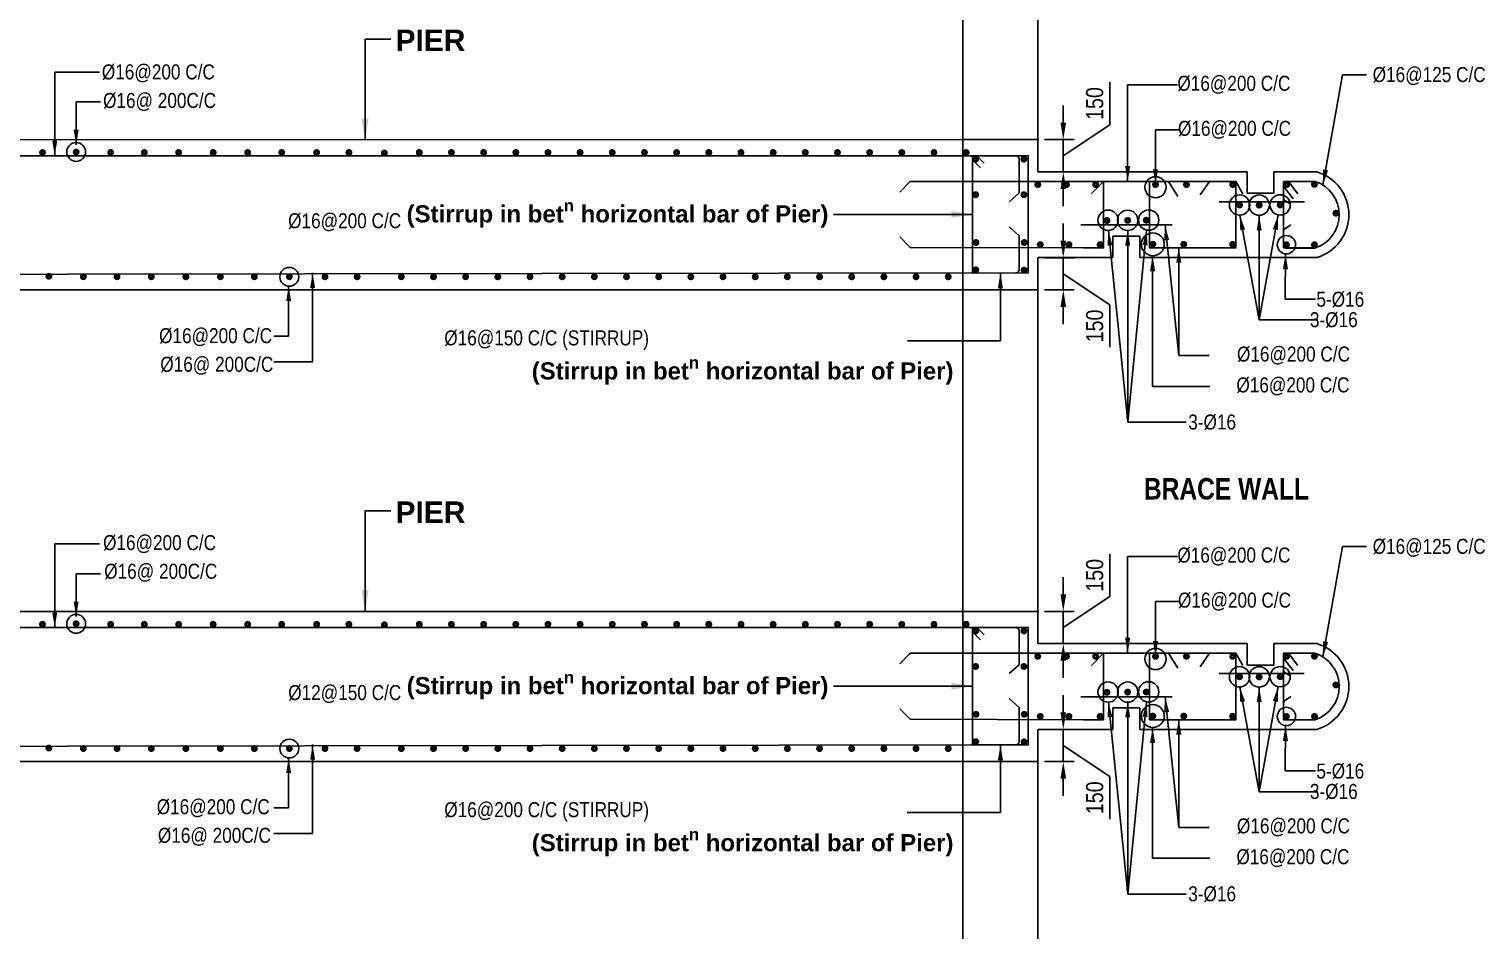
# Model space of a CAD drawing. Extents: x -119161 to 3778985, y -718511 to -30958.
# Drawn here: x 2923857 to 2930582, y -258827 to -254624 of the extents above; entities that cross this region are included whole.
import ezdxf

# ---------------------------------------------------------------- set-up
doc = ezdxf.new("R2010")
doc.units = 0
doc.header["$MEASUREMENT"] = 0
doc.layers.get('DEFPOINTS').update_dxf_attribs({"linetype": 'CONTINUOUS'})
doc.layers.add('Dim', color=7, linetype='CONTINUOUS', lineweight=9)
doc.layers.add('ROD', color=1, linetype='CONTINUOUS', lineweight=30)
for name, color, linetype in [('LINE', 7, 'CONTINUOUS'), ('TEXT', 10, 'CONTINUOUS'), ('TXT', 7, 'CONTINUOUS')]:
    doc.layers.add(name, color=color, linetype=linetype)
doc.styles.add('ARIAL', font='ARIALN.TTF')
doc.styles.add('DIM', font='isocp3.shx')
doc.styles.add('style1', font='times.ttf')
doc.styles.add('text', font='ARIALN.TTF', dxfattribs={"height": 1.6})
doc.dimstyles.new('Dim_35', dxfattribs={"dimtxt": 70, "dimasz": 70, "dimexe": 35, "dimexo": 30, "dimgap": 40, "dimtad": 1, "dimdec": 0, "dimzin": 0, "dimdsep": 46, "dimtxsty": 'DIM', "dimcen": 0.09, "dimclrd": 5, "dimclre": 5, "dimclrt": 7, "dimadec": 0, "dimazin": 0, "dimtfac": 1, "dimtdec": 0, "dimtmove": 0, "dimatfit": 3, "dimfxl": 1, "dimtolj": 1, "dimtzin": 0, "dimarcsym": 0})
doc.dimstyles.new('dim_50', dxfattribs={"dimtxt": 100, "dimasz": 100, "dimexe": 50, "dimexo": 30, "dimgap": 30, "dimtad": 1, "dimdec": 0, "dimzin": 0, "dimdsep": 46, "dimtxsty": 'DIM', "dimcen": 0.09, "dimclrd": 5, "dimclre": 5, "dimclrt": 7, "dimadec": 0, "dimazin": 0, "dimtfac": 1, "dimtdec": 0, "dimtmove": 0, "dimatfit": 3, "dimfxl": 1, "dimtolj": 1, "dimtzin": 0, "dimarcsym": 1})
doc.dimstyles.get("Standard").update_dxf_attribs({"dimtxt": 75, "dimasz": 75, "dimexe": 60, "dimexo": 60, "dimgap": 100, "dimtad": 1, "dimdec": 0, "dimzin": 0, "dimdsep": 46, "dimtxsty": 'style1', "dimcen": 0.09, "dimclrd": 5, "dimclre": 5, "dimadec": 0, "dimazin": 0, "dimtfac": 1, "dimtdec": 0, "dimtofl": 0, "dimtmove": 0, "dimatfit": 3, "dimfxl": 1, "dimtolj": 1, "dimtzin": 0, "dimarcsym": 0})

# ---------------------------------------------------------------- blocks, each defined once
blk = doc.blocks.new('*D411')
at = {"layer": 'DEFPOINTS', "color": 0, "linetype": 'ByBlock', "lineweight": -2}
for p in [(2928561.6, -255140.4), (2928679.8, -255140.4), (2928561.6, -255290.4)]:
    blk.add_point(p, dxfattribs=at)
at = {"layer": 'Dim', "color": 5, "linetype": 'ByBlock', "lineweight": -2}
for p, q in [((2928897.3, -255071.2), (2928897.3, -254872.6)), ((2928679.8, -255060.4), (2928679.8, -254980.4)), ((2928679.8, -255215.4), (2928897.3, -255071.2)), ((2928591.6, -255140.4), (2928729.8, -255140.4)), ((2928679.8, -255290.4), (2928679.8, -255140.4)), ((2928679.8, -255290.4), (2928679.8, -255140.4)), ((2928591.6, -255290.4), (2928729.8, -255290.4)), ((2928679.8, -255370.4), (2928679.8, -255450.4))]:
    blk.add_line(p, q, dxfattribs=at)
for points in [[(2928666.5, -255060.4), (2928693.1, -255060.4), (2928679.8, -255140.4)], [(2928666.5, -255370.4), (2928693.1, -255370.4), (2928679.8, -255290.4)]]:
    blk.add_solid(points, dxfattribs=at)
at = {"layer": 'Dim', "color": 7, "linetype": 'ByBlock', "lineweight": -2, "insert": (2928826.5, -254971.9), "char_height": 80, "attachment_point": 5, "rotation": 90, "style": 'ARIAL'}
blk.add_mtext('\\A1;150', dxfattribs=at)
blk = doc.blocks.new('*D412')
at = {"layer": 'DEFPOINTS', "color": 0, "linetype": 'ByBlock', "lineweight": -2}
for p in [(2928561.6, -255690.8), (2928561.6, -255840.8), (2928679.8, -255840.8)]:
    blk.add_point(p, dxfattribs=at)
at = {"layer": 'Dim', "color": 5, "linetype": 'ByBlock', "lineweight": -2}
for p, q in [((2928679.8, -255610.8), (2928679.8, -255530.8)), ((2928591.6, -255690.8), (2928729.8, -255690.8)), ((2928679.8, -255690.8), (2928679.8, -255840.8)), ((2928679.8, -255690.8), (2928679.8, -255840.8)), ((2928679.8, -255765.8), (2928897.3, -255910)), ((2928591.6, -255840.8), (2928729.8, -255840.8)), ((2928679.8, -255920.8), (2928679.8, -256000.8)), ((2928897.3, -255910), (2928897.3, -256108.6))]:
    blk.add_line(p, q, dxfattribs=at)
for points in [[(2928666.5, -255610.8), (2928693.1, -255610.8), (2928679.8, -255690.8)], [(2928666.5, -255920.8), (2928693.1, -255920.8), (2928679.8, -255840.8)]]:
    blk.add_solid(points, dxfattribs=at)
at = {"layer": 'Dim', "color": 7, "linetype": 'ByBlock', "lineweight": -2, "insert": (2928826.5, -256009.3), "char_height": 80, "attachment_point": 5, "rotation": 90, "style": 'ARIAL'}
blk.add_mtext('\\A1;150', dxfattribs=at)
blk = doc.blocks.new('*D416')
at = {"layer": 'DEFPOINTS', "color": 0, "linetype": 'ByBlock', "lineweight": -2}
for p in [(2928561.5, -257340.7), (2928679.8, -257340.7), (2928561.5, -257490.7)]:
    blk.add_point(p, dxfattribs=at)
at = {"layer": 'Dim', "color": 5, "linetype": 'ByBlock', "lineweight": -2}
for p, q in [((2928897.3, -257271.4), (2928897.3, -257072.9)), ((2928679.8, -257260.7), (2928679.8, -257180.7)), ((2928679.8, -257415.7), (2928897.3, -257271.4)), ((2928591.5, -257340.7), (2928729.8, -257340.7)), ((2928679.8, -257490.7), (2928679.8, -257340.7)), ((2928679.8, -257490.7), (2928679.8, -257340.7)), ((2928591.5, -257490.7), (2928729.8, -257490.7)), ((2928679.8, -257570.7), (2928679.8, -257650.7))]:
    blk.add_line(p, q, dxfattribs=at)
for points in [[(2928666.5, -257260.7), (2928693.1, -257260.7), (2928679.8, -257340.7)], [(2928666.5, -257570.7), (2928693.1, -257570.7), (2928679.8, -257490.7)]]:
    blk.add_solid(points, dxfattribs=at)
at = {"layer": 'Dim', "color": 7, "linetype": 'ByBlock', "lineweight": -2, "insert": (2928826.5, -257172.2), "char_height": 80, "attachment_point": 5, "rotation": 90, "style": 'ARIAL'}
blk.add_mtext('\\A1;150', dxfattribs=at)
blk = doc.blocks.new('*D417')
at = {"layer": 'DEFPOINTS', "color": 0, "linetype": 'ByBlock', "lineweight": -2}
for p in [(2928561.5, -257891), (2928561.5, -258041), (2928679.8, -258041)]:
    blk.add_point(p, dxfattribs=at)
at = {"layer": 'Dim', "color": 5, "linetype": 'ByBlock', "lineweight": -2}
for p, q in [((2928679.8, -257811), (2928679.8, -257731)), ((2928591.5, -257891), (2928729.8, -257891)), ((2928679.8, -257891), (2928679.8, -258041)), ((2928679.8, -257891), (2928679.8, -258041)), ((2928679.8, -257966), (2928897.3, -258110.3)), ((2928591.5, -258041), (2928729.8, -258041)), ((2928679.8, -258121), (2928679.8, -258201)), ((2928897.3, -258110.3), (2928897.3, -258308.8))]:
    blk.add_line(p, q, dxfattribs=at)
for points in [[(2928666.5, -257811), (2928693.1, -257811), (2928679.8, -257891)], [(2928666.5, -258121), (2928693.1, -258121), (2928679.8, -258041)]]:
    blk.add_solid(points, dxfattribs=at)
at = {"layer": 'Dim', "color": 7, "linetype": 'ByBlock', "lineweight": -2, "insert": (2928826.5, -258209.6), "char_height": 80, "attachment_point": 5, "rotation": 90, "style": 'ARIAL'}
blk.add_mtext('\\A1;150', dxfattribs=at)

msp = doc.modelspace()

# ---------------------------------------------------------------- linework, layer by layer
at = {"layer": 'Dim', "color": 0, "linetype": 'ByBlock', "lineweight": -2}
for p, q in [((2922212, -255140.5), (2928211.5, -255140.4)), ((2922212, -255840.5), (2928211.5, -255840.5)), ((2922212, -257340.7), (2928211.5, -257340.7)), ((2922212, -258040.7), (2928211.5, -258040.7))]:
    msp.add_line(p, q, dxfattribs=at)
at = {"layer": 'Dim', "color": 0, "linetype": 'ByBlock', "lineweight": -2, "ltscale": 2}
for points in [[(2928561.6, -253490.4), (2928561.6, -255290.4)], [(2928211.6, -253640.5), (2928211.5, -257340.5)], [(2928561.5, -255690.7), (2928561.5, -257490.7)], [(2928561.6, -255690.4), (2928561.6, -257490.5)], [(2928211.5, -255840.8), (2928211.5, -259540.8)], [(2928561.5, -257890.7), (2928561.5, -259690.8)]]:
    msp.add_lwpolyline(points, dxfattribs=at)
at = {"layer": 'Dim', "color": 0, "linetype": 'ByBlock', "lineweight": -2, "ltscale": 700}
for points in [[(2928211.5, -255140.3), (2928561.5, -255140.3)], [(2928211.5, -255840.5), (2928561.5, -255840.5)], [(2928211.5, -257340.5), (2928561.5, -257340.5)], [(2928211.5, -258040.7), (2928561.5, -258040.7)]]:
    msp.add_lwpolyline(points, dxfattribs=at)
at = {"layer": 'Dim', "color": 0, "linetype": 'ByBlock', "lineweight": -2}
for points in [[(2928561.6, -255290.4), (2929536.6, -255290.4)], [(2929536.6, -255390.4), (2929536.6, -255290.4)], [(2929661.6, -255290.4), (2929861.6, -255290.4)], [(2929661.6, -255390.4), (2929661.6, -255290.4)], [(2929536.6, -255390.4), (2929661.6, -255390.4)], [(2928911.6, -255590.4), (2929036.6, -255590.4)], [(2928911.6, -255690.4), (2928911.6, -255590.4)], [(2929036.6, -255690.4), (2929036.6, -255590.4)], [(2928561.6, -255690.4), (2928911.6, -255690.4)], [(2929036.6, -255690.4), (2929862, -255690.4)], [(2928561.5, -257490.7), (2929536.5, -257490.7)], [(2929536.5, -257590.7), (2929536.5, -257490.7)], [(2929661.5, -257490.7), (2929861.5, -257490.7)], [(2929661.5, -257590.7), (2929661.5, -257490.7)], [(2929536.5, -257590.7), (2929661.5, -257590.7)], [(2928911.5, -257790.7), (2929036.5, -257790.7)], [(2928911.5, -257890.7), (2928911.5, -257790.7)], [(2929036.5, -257890.7), (2929036.5, -257790.7)], [(2928561.5, -257890.7), (2928911.5, -257890.7)], [(2929036.5, -257890.7), (2929861.9, -257890.7)]]:
    msp.add_lwpolyline(points, dxfattribs=at)
for centre, radius in [((2924077.3, -255197.9), 43.9), ((2929109.8, -255362.1), 49.5), ((2929501.8, -255445.2), 47.4), ((2929593.2, -255445.7), 47.4), ((2929691, -255444.7), 47.4), ((2928888.8, -255516.2), 47.4), ((2928980.1, -255516.7), 47.4), ((2929078, -255515.8), 47.4), ((2929097.4, -255628.5), 53.4), ((2929720.4, -255630.2), 42.8), ((2925071.2, -255779.9), 43.9), ((2924077.3, -257398.2), 43.9), ((2929109.8, -257562.4), 49.5), ((2929501.8, -257645.5), 47.4), ((2929593.2, -257646), 47.4), ((2929691, -257645), 47.4), ((2928888.8, -257716.5), 47.4), ((2928980.1, -257717), 47.4), ((2929077.9, -257716), 47.4), ((2929097.3, -257828.7), 53.4), ((2929720.4, -257830.5), 42.8), ((2925071.2, -257980.1), 43.9)]:
    msp.add_circle(centre, radius, dxfattribs=at)
at = {"layer": 'LINE', "color": 0, "linetype": 'ByBlock', "lineweight": -2}
for p, q in [((2921826, -255215.4), (2928458.4, -255215.5)), ((2929360.9, -255335.2), (2929317.4, -255398.4)), ((2929484.6, -255335.2), (2929517.7, -255392.4)), ((2929036.6, -255590.4), (2928911.6, -255590.4)), ((2921826, -257415.7), (2928458.4, -257415.7)), ((2929360.9, -257535.4), (2929317.4, -257598.6)), ((2929484.6, -257535.4), (2929517.6, -257592.7)), ((2929036.5, -257790.7), (2928911.5, -257790.7))]:
    msp.add_line(p, q, dxfattribs=at)
for points in [[(2928257.1, -255763), (2928516.6, -255761.8), (2928516.6, -255215.5), (2928257.1, -255215.5)], [(2928257.1, -257963.2), (2928516.5, -257962), (2928516.5, -257415.7), (2928257, -257415.7)]]:
    msp.add_lwpolyline(points, close=True, dxfattribs=at)
for points in [[(2928458.4, -255215.5), (2928257.1, -255215.5), (2928257.1, -255584.3)], [(2928257.3, -255236.4), (2928294.1, -255272.5)], [(2928276.6, -255215.5), (2928311.6, -255249.8)], [(2928867.1, -255335.2), (2928867.1, -255645.5), (2928774.7, -255645.5)], [(2928774.7, -255335.2), (2928774.7, -255335.2), (2928774.7, -255335.2), (2929484.6, -255335.2)], [(2928867.1, -255335.2), (2928809.9, -255393.4)], [(2929082.1, -255335.2), (2929082.1, -255645.5), (2929484.6, -255645.5), (2929484.6, -255335.2), (2929082.1, -255335.2), (2928867.1, -255335.2)], [(2929170.9, -255335.2), (2929213.4, -255404.9)], [(2929729.3, -255335.4), (2929772.8, -255392.8)], [(2929706.6, -255357.6), (2929751.6, -255415.9)], [(2928458.4, -257415.7), (2928257, -257415.7), (2928257.1, -257784.6)], [(2928276.6, -257415.7), (2928311.5, -257450.1)], [(2928257.3, -257436.7), (2928294.1, -257472.8)], [(2928867.1, -257535.4), (2928867.1, -257845.8), (2928774.7, -257845.8)], [(2928774.7, -257535.4), (2928774.7, -257535.4), (2928774.7, -257535.4), (2929484.6, -257535.4)], [(2928867.1, -257535.4), (2928809.9, -257593.6)], [(2929082.1, -257535.4), (2929082.1, -257845.8), (2929484.6, -257845.8), (2929484.6, -257535.4), (2929082.1, -257535.4), (2928867.1, -257535.4)], [(2929170.9, -257535.4), (2929213.4, -257605.1)], [(2929706.5, -257557.9), (2929751.6, -257616.2)], [(2929729.3, -257535.7), (2929772.8, -257593)]]:
    msp.add_lwpolyline(points, dxfattribs=at)
for points in [[(2928458.4, -255215.5), (2928458.4, -255215.5, -0.414212), (2928473.4, -255230.5), (2928473.4, -255388.7), (2928427.5, -255430.2)], [(2928774.7, -255335.2), (2927969.5, -255335.2, 0.205688), (2927962.3, -255338.3), (2927918.2, -255384.7)], [(2928774.7, -255645.5), (2927969.4, -255643.4, -0.204327), (2927962.2, -255640.3), (2927918.2, -255593.9)], [(2928458.4, -255761.9), (2928458.4, -255761.9, 0.414212), (2928473.4, -255746.9), (2928473.4, -255588.6), (2928427.5, -255547.1)], [(2928458.4, -257415.7), (2928458.4, -257415.7, -0.414212), (2928473.4, -257430.7), (2928473.4, -257589), (2928427.5, -257630.5)], [(2928774.7, -257535.4), (2927969.5, -257535.4, 0.205688), (2927962.2, -257538.6), (2927918.2, -257585)], [(2928458.4, -257962.1), (2928458.4, -257962.1, 0.414212), (2928473.4, -257947.1), (2928473.4, -257788.9), (2928427.5, -257747.4)], [(2928774.7, -257845.8), (2927969.4, -257843.7, -0.204327), (2927962.2, -257840.6), (2927918.1, -257794.1)]]:
    msp.add_lwpolyline(points, format="xyb", dxfattribs=at)
at = {"layer": 'LINE', "color": 0, "linetype": 'ByBlock', "lineweight": -2, "ltscale": 2}
for centre in [(2929803.1, -255490.5), (2929803.1, -257690.7)]:
    msp.add_arc(centre, 208.4, 286.27673, 73.72327, dxfattribs=at)
at = {"layer": 'ROD', "color": 0, "linetype": 'ByBlock', "lineweight": -2}
for p, q in [((2929706.6, -255335.2), (2929706.6, -255645.5)), ((2929854.7, -255645.5), (2929706.6, -255645.5)), ((2929706.5, -257535.4), (2929706.5, -257845.8)), ((2929854.7, -257845.8), (2929706.5, -257845.8))]:
    msp.add_line(p, q, dxfattribs=at)
at = {"layer": 'ROD', "color": 0, "linetype": 'ByBlock', "lineweight": -2, "const_width": 17.2}
for points in [[(2923927.3, -255202.6, 1), (2923913.3, -255197.9, 1)], [(2924084.3, -255200.3, 1), (2924070.3, -255195.6, 1)], [(2924245, -255202.6, 1), (2924231, -255197.9, 1)], [(2924402, -255202.6, 1), (2924388, -255197.9, 1)], [(2924562, -255202.6, 1), (2924548, -255197.9, 1)], [(2924723, -255202.6, 1), (2924709, -255197.9, 1)], [(2924884, -255202.6, 1), (2924870, -255197.9, 1)], [(2925042.5, -255202.6, 1), (2925028.5, -255197.9, 1)], [(2925205.5, -255202.6, 1), (2925191.5, -255197.9, 1)], [(2925341.9, -255202.6, -1), (2925356, -255197.9, -1)], [(2925507.3, -255205.1, -1), (2925521.3, -255200.4, -1)], [(2925670, -255202.6, -1), (2925684, -255197.9, -1)], [(2925834, -255202.6, 1), (2925820, -255197.9, 1)], [(2925984, -255202.6, 1), (2925970, -255197.9, 1)], [(2926134, -255202.6, 1), (2926120, -255197.9, 1)], [(2926270, -255202.6, -1), (2926284, -255197.9, -1)], [(2926420, -255202.6, -1), (2926434, -255197.9, -1)], [(2926584, -255202.6, 1), (2926570, -255197.9, 1)], [(2926720, -255202.6, -1), (2926734, -255197.9, -1)], [(2926870, -255202.6, -1), (2926884, -255197.9, -1)], [(2927034, -255202.6, 1), (2927020, -255197.9, 1)], [(2927184, -255202.6, 1), (2927170, -255197.9, 1)], [(2927320, -255202.6, -1), (2927334, -255197.9, -1)], [(2927470, -255202.6, -1), (2927484, -255197.9, -1)], [(2927620, -255202.6, -1), (2927634, -255197.9, -1)], [(2927784, -255202.6, 1), (2927770, -255197.9, 1)], [(2927934, -255202.6, 1), (2927920, -255197.9, 1)], [(2928070, -255202.6, -1), (2928084, -255197.9, -1)], [(2928234, -255202.6, 1), (2928220, -255197.9, 1)], [(2928278.2, -255233.9, 1), (2928264.2, -255229.2, 1)], [(2928503.2, -255233.9, 1), (2928489.2, -255229.2, 1)], [(2928567.9, -255347.7, -1), (2928553.8, -255352.4, -1)], [(2928701.6, -255347.7, -1), (2928687.6, -255352.4, -1)], [(2928837.6, -255347.7, -1), (2928823.6, -255352.4, -1)], [(2929116.9, -255347.7, -1), (2929102.9, -255352.4, -1)], [(2929261.1, -255347.7, -1), (2929247.1, -255352.4, -1)], [(2929476.8, -255347.7, -1), (2929462.8, -255352.4, -1)], [(2929728.3, -255347.7, -1), (2929714.2, -255352.4, -1)], [(2929858, -255346.7, -1), (2929844, -255351.4, -1)], [(2928278.3, -255399.5, 1), (2928264.3, -255394.8, 1)], [(2928503.3, -255399.5, 1), (2928489.3, -255394.8, 1)], [(2929508.9, -255442.8, -1), (2929494.8, -255447.5, -1)], [(2929600.2, -255443.4, -1), (2929586.2, -255448, -1)], [(2929698, -255442.4, -1), (2929684, -255447.1, -1)], [(2929957.8, -255480.8, -1), (2929943.8, -255485.5, -1)], [(2928890.5, -255515.2, -1), (2928876.5, -255519.9, -1)], [(2928987.1, -255514.4, -1), (2928973.1, -255519.1, -1)], [(2929073.4, -255513.6, -1), (2929059.4, -255518.3, -1)], [(2928279.8, -255622.5, 1), (2928265.8, -255617.8, 1)], [(2928504.8, -255622.5, 1), (2928490.8, -255617.8, 1)], [(2929104.4, -255626.1, -1), (2929090.4, -255630.8, -1)], [(2929248.6, -255626.1, -1), (2929234.6, -255630.8, -1)], [(2928579.4, -255627.6, -1), (2928565.4, -255632.3, -1)], [(2928713.2, -255627.6, -1), (2928699.2, -255632.3, -1)], [(2928858.6, -255627.6, -1), (2928844.6, -255632.3, -1)], [(2929476.2, -255626.8, -1), (2929462.2, -255631.5, -1)], [(2929727.4, -255627.9, -1), (2929713.4, -255632.6, -1)], [(2929858.1, -255627.9, -1), (2929844.1, -255632.6, -1)], [(2928278.8, -255749.8, 1), (2928264.8, -255745.2, 1)], [(2928503.7, -255751, 1), (2928489.7, -255746.3, 1)], [(2923957, -255779.9, 1), (2923943, -255775.2, 1)], [(2924117.7, -255782.2, 1), (2924103.7, -255777.5, 1)], [(2924274.7, -255782.2, 1), (2924260.7, -255777.5, 1)], [(2924434.7, -255782.2, 1), (2924420.7, -255777.5, 1)], [(2924595.7, -255782.2, 1), (2924581.7, -255777.5, 1)], [(2924756.7, -255782.2, 1), (2924742.7, -255777.5, 1)], [(2924915.2, -255782.2, 1), (2924901.2, -255777.5, 1)], [(2925078.2, -255782.2, 1), (2925064.2, -255777.5, 1)], [(2925244.3, -255782.2, 1), (2925230.3, -255777.5, 1)], [(2925394.3, -255782.2, 1), (2925380.3, -255777.5, 1)], [(2925600.4, -255782.2, 1), (2925586.4, -255777.5, 1)], [(2925736.4, -255782.2, -1), (2925750.4, -255777.5, -1)], [(2925886.4, -255782.2, -1), (2925900.4, -255777.5, -1)], [(2926036.4, -255782.2, -1), (2926050.4, -255777.5, -1)], [(2926186.4, -255782.2, -1), (2926200.4, -255777.5, -1)], [(2926350.4, -255782.2, 1), (2926336.4, -255777.5, 1)], [(2926500.4, -255782.2, 1), (2926486.4, -255777.5, 1)], [(2926650.4, -255782.2, 1), (2926636.4, -255777.5, 1)], [(2926800.4, -255782.2, 1), (2926786.4, -255777.5, 1)], [(2926936.4, -255782.2, -1), (2926950.4, -255777.5, -1)], [(2927086.4, -255782.2, -1), (2927100.4, -255777.5, -1)], [(2927236.4, -255782.2, -1), (2927250.4, -255777.5, -1)], [(2927400.4, -255782.2, 1), (2927386.4, -255777.5, 1)], [(2927550.4, -255782.2, 1), (2927536.4, -255777.5, 1)], [(2927700.4, -255782.2, 1), (2927686.4, -255777.5, 1)], [(2927850.4, -255782.2, 1), (2927836.4, -255777.5, 1)], [(2927986.4, -255782.2, -1), (2928000.4, -255777.5, -1)], [(2928136.4, -255782.2, -1), (2928150.4, -255777.5, -1)], [(2923927.3, -257402.9, 1), (2923913.3, -257398.2, 1)], [(2924084.3, -257400.6, 1), (2924070.3, -257395.9, 1)], [(2924245, -257402.9, 1), (2924231, -257398.2, 1)], [(2924402, -257402.9, 1), (2924388, -257398.2, 1)], [(2924562, -257402.9, 1), (2924548, -257398.2, 1)], [(2924723, -257402.9, 1), (2924709, -257398.2, 1)], [(2924884, -257402.9, 1), (2924870, -257398.2, 1)], [(2925042.5, -257402.9, 1), (2925028.5, -257398.2, 1)], [(2925205.5, -257402.9, 1), (2925191.5, -257398.2, 1)], [(2925341.9, -257402.9, -1), (2925355.9, -257398.2, -1)], [(2925507.3, -257405.4, -1), (2925521.3, -257400.7, -1)], [(2925670, -257402.9, -1), (2925684, -257398.2, -1)], [(2925834, -257402.9, 1), (2925820, -257398.2, 1)], [(2925984, -257402.9, 1), (2925970, -257398.2, 1)], [(2926134, -257402.9, 1), (2926120, -257398.2, 1)], [(2926270, -257402.9, -1), (2926284, -257398.2, -1)], [(2926420, -257402.9, -1), (2926434, -257398.2, -1)], [(2926584, -257402.9, 1), (2926570, -257398.2, 1)], [(2926720, -257402.9, -1), (2926734, -257398.2, -1)], [(2926870, -257402.9, -1), (2926884, -257398.2, -1)], [(2927034, -257402.9, 1), (2927020, -257398.2, 1)], [(2927184, -257402.9, 1), (2927170, -257398.2, 1)], [(2927320, -257402.9, -1), (2927334, -257398.2, -1)], [(2927470, -257402.9, -1), (2927484, -257398.2, -1)], [(2927620, -257402.9, -1), (2927634, -257398.2, -1)], [(2927784, -257402.9, 1), (2927770, -257398.2, 1)], [(2927934, -257402.9, 1), (2927920, -257398.2, 1)], [(2928070, -257402.9, -1), (2928084, -257398.2, -1)], [(2928234, -257402.9, 1), (2928220, -257398.2, 1)], [(2928278.2, -257434.2, 1), (2928264.1, -257429.5, 1)], [(2928503.2, -257434.2, 1), (2928489.2, -257429.5, 1)], [(2928567.8, -257547.9, -1), (2928553.8, -257552.6, -1)], [(2928701.6, -257547.9, -1), (2928687.6, -257552.6, -1)], [(2928837.6, -257547.9, -1), (2928823.5, -257552.6, -1)], [(2929116.9, -257547.9, -1), (2929102.9, -257552.6, -1)], [(2929261.1, -257547.9, -1), (2929247.1, -257552.6, -1)], [(2929476.8, -257547.9, -1), (2929462.8, -257552.6, -1)], [(2929728.2, -257547.9, -1), (2929714.2, -257552.6, -1)], [(2929858, -257547, -1), (2929844, -257551.7, -1)], [(2928278.3, -257599.7, 1), (2928264.3, -257595, 1)], [(2928503.3, -257599.7, 1), (2928489.3, -257595, 1)], [(2929508.8, -257643.1, -1), (2929494.8, -257647.8, -1)], [(2929600.2, -257643.6, -1), (2929586.1, -257648.3, -1)], [(2929698, -257642.6, -1), (2929684, -257647.3, -1)], [(2929957.8, -257681.1, -1), (2929943.8, -257685.8, -1)], [(2928890.5, -257715.4, -1), (2928876.4, -257720.1, -1)], [(2928987.1, -257714.6, -1), (2928973.1, -257719.3, -1)], [(2929073.4, -257713.9, -1), (2929059.4, -257718.6, -1)], [(2928279.8, -257822.7, 1), (2928265.8, -257818, 1)], [(2928504.8, -257822.7, 1), (2928490.8, -257818, 1)], [(2928579.4, -257827.8, -1), (2928565.3, -257832.5, -1)], [(2928713.1, -257827.8, -1), (2928699.1, -257832.5, -1)], [(2928858.6, -257827.8, -1), (2928844.6, -257832.5, -1)], [(2929104.3, -257826.4, -1), (2929090.3, -257831.1, -1)], [(2929248.6, -257826.4, -1), (2929234.6, -257831.1, -1)], [(2929476.2, -257827.1, -1), (2929462.2, -257831.8, -1)], [(2929727.4, -257828.1, -1), (2929713.4, -257832.8, -1)], [(2929858.1, -257828.1, -1), (2929844, -257832.8, -1)], [(2923957, -257980.1, 1), (2923943, -257975.4, 1)], [(2924117.7, -257982.5, 1), (2924103.7, -257977.8, 1)], [(2924274.7, -257982.5, 1), (2924260.7, -257977.8, 1)], [(2924434.7, -257982.5, 1), (2924420.7, -257977.8, 1)], [(2924595.7, -257982.5, 1), (2924581.7, -257977.8, 1)], [(2924756.7, -257982.5, 1), (2924742.7, -257977.8, 1)], [(2924915.2, -257982.5, 1), (2924901.2, -257977.8, 1)], [(2925078.2, -257982.5, 1), (2925064.2, -257977.8, 1)], [(2925244.3, -257982.5, 1), (2925230.3, -257977.8, 1)], [(2925394.3, -257982.5, 1), (2925380.3, -257977.8, 1)], [(2925600.4, -257982.4, 1), (2925586.3, -257977.7, 1)], [(2925736.3, -257982.4, -1), (2925750.4, -257977.7, -1)], [(2925886.3, -257982.4, -1), (2925900.4, -257977.7, -1)], [(2926036.3, -257982.4, -1), (2926050.4, -257977.7, -1)], [(2926186.3, -257982.4, -1), (2926200.4, -257977.7, -1)], [(2926350.4, -257982.4, 1), (2926336.3, -257977.7, 1)], [(2926500.4, -257982.4, 1), (2926486.3, -257977.7, 1)], [(2926650.4, -257982.4, 1), (2926636.3, -257977.7, 1)], [(2926800.4, -257982.4, 1), (2926786.3, -257977.7, 1)], [(2926936.3, -257982.4, -1), (2926950.4, -257977.7, -1)], [(2927086.3, -257982.4, -1), (2927100.4, -257977.7, -1)], [(2927236.3, -257982.4, -1), (2927250.4, -257977.7, -1)], [(2927400.4, -257982.4, 1), (2927386.3, -257977.7, 1)], [(2927550.4, -257982.4, 1), (2927536.3, -257977.7, 1)], [(2927700.4, -257982.4, 1), (2927686.3, -257977.7, 1)], [(2927850.4, -257982.4, 1), (2927836.3, -257977.7, 1)], [(2927986.3, -257982.4, -1), (2928000.4, -257977.7, -1)], [(2928136.3, -257982.4, -1), (2928150.4, -257977.7, -1)], [(2928278.8, -257950.1, 1), (2928264.8, -257945.4, 1)], [(2928503.7, -257951.2, 1), (2928489.7, -257946.5, 1)]]:
    msp.add_lwpolyline(points, format="xyb", close=True, dxfattribs=at)
at = {"layer": 'ROD', "color": 0, "linetype": 'ByBlock', "lineweight": -2}
for points in [[(2929706.6, -255335.4), (2929854.7, -255335.4)], [(2929406.8, -255430.2), (2929803.8, -255430.2)], [(2928762.1, -255538), (2929187.1, -255538)], [(2929706.5, -257535.7), (2929854.7, -257535.7)], [(2929406.8, -257630.4), (2929803.7, -257630.4)], [(2928762.1, -257738.3), (2929187.1, -257738.3)]]:
    msp.add_lwpolyline(points, dxfattribs=at)
for points in [[(2929740.1, -255443.4), (2929710.9, -255423.2, -0.246551), (2929706.6, -255415), (2929706.6, -255345.4, -0.414214), (2929716.6, -255335.4), (2929854.7, -255335.4)], [(2921861.7, -255529.4), (2921814.3, -255577.7, 0.168566), (2921811, -255587), (2921811, -255756.2, 0.414214), (2921826, -255771.2), (2928458.5, -255761.9)], [(2921861.7, -255529.4), (2921814.3, -255577.7, 0.168566), (2921811, -255587), (2921811, -255756.2, 0.414214), (2921826, -255771.2), (2928458.5, -255761.9)], [(2929740.1, -255537.8), (2929710.9, -255557.9, 0.246551), (2929706.6, -255566.2), (2929706.6, -255635.8, 0.414214), (2929716.6, -255645.8), (2929854, -255645.8)], [(2929740.1, -257643.7), (2929710.9, -257623.5, -0.246551), (2929706.5, -257615.3), (2929706.5, -257545.7, -0.414214), (2929716.5, -257535.7), (2929854.7, -257535.7)], [(2921861.6, -257729.6), (2921814.2, -257778, 0.168566), (2921811, -257787.3), (2921811, -257956.5, 0.414214), (2921826, -257971.5), (2928458.5, -257962.1)], [(2921861.6, -257729.6), (2921814.2, -257778, 0.168566), (2921811, -257787.3), (2921811, -257956.5, 0.414214), (2921826, -257971.5), (2928458.5, -257962.1)], [(2929740.1, -257738), (2929710.9, -257758.2, 0.246551), (2929706.5, -257766.4), (2929706.5, -257836, 0.414214), (2929716.5, -257846), (2929854, -257846)]]:
    msp.add_lwpolyline(points, format="xyb", dxfattribs=at)
for centre in [(2929803.1, -255490.5), (2929803.1, -257690.7)]:
    msp.add_arc(centre, 163.4, 288.40272, 71.60107, dxfattribs=at)

# ---------------------------------------------------------------- texts
at = {"layer": 'TEXT', "color": 0, "linetype": 'ByBlock', "lineweight": -2, "char_height": 100, "width": 1116.006, "attachment_point": 4, "style": 'text'}
for s, insert in [('{\\fArial|b1|i0|c0|p34;\\C7;PIER}', (2925566.3, -254677.3)), ('{\\fArial Narrow|b1|i0|c0|p34;\\C7;BRACE WALL}', (2929055.8, -256769.3)), ('{\\fArial|b1|i0|c0|p34;\\C7;PIER}', (2925566.3, -256877.6))]:
    msp.add_mtext(s, dxfattribs=dict(at, insert=insert))
at = {"layer": 'TXT', "color": 0, "linetype": 'ByBlock', "lineweight": -2, "char_height": 70, "style": 'ARIAL'}
for s, insert, width, attachment_point in [('%%C16@200 C/C', (2924197, -254831.3), 1245.06, 4), ('%%C16@125 C/C', (2930122.3, -254843.8), 679.956, 4), ('%%C16@200 C/C', (2929211.7, -254884.5), 645.539, 4), ('%%C16@200 C/C', (2929214.6, -255094.6), 679.956, 4), ('Ø16@200 C/C{\\H1.143x; \\A1;\\fArial|b1|i0|c0|p34;(Stirrup in bet\\H0.7x;\\Sn^ ;\\H1.429x; horizontal bar of Pier)}', (2927584.8, -255498.5), 3850.689, 6), ('%%C16@200 C/C', (2924463.9, -256061.5), 1245.06, 4), ('\\A1;{\\fArial|b1|i0|c0|p34;\\H1.1429x;(Stirrup in bet\\H0.7x;\\Sn^ ;\\H1.4286x; horizontal bar of Pier)}', (2928167.8, -256217.3), 2186.141, 6), ('%%C16@200 C/C', (2924202.6, -257026.7), 1245.06, 4), ('%%C16@125 C/C', (2930122.3, -257044.1), 679.956, 4), ('%%C16@200 C/C', (2929211.7, -257084.7), 645.539, 4), ('%%C16@200 C/C', (2929214.6, -257294.9), 679.956, 4), ('Ø12@150 C/C{\\H1.1429x; \\A1;\\fArial|b1|i0|c0|p34;(Stirrup in bet\\H0.7x;\\Sn^ ;\\H1.4286x; horizontal bar of Pier)}', (2927584.8, -257698.8), 3850.689, 6), ('%%C16@200 C/C', (2924452.8, -258258.4), 1245.06, 4), ('\\A1;{\\fArial|b1|i0|c0|p34;\\H1.1429x;(Stirrup in bet\\H0.7x;\\Sn^ ;\\H1.4286x; horizontal bar of Pier)}', (2928167.8, -258417.6), 2186.141, 6)]:
    msp.add_mtext(s, dxfattribs=dict(at, insert=insert, width=width, attachment_point=attachment_point))
for s, insert, attachment_point in [('%%C16@ 200C/C', (2924202.6, -254964.7), 4), ('5-%%C16', (2929860, -255885.9), 4), ('3-%%C16', (2929829.8, -255981.1), 4), ('Ø16@150 C/C (STIRRUP)', (2926748.2, -256075.3), 6), ('%%C16@ 200C/C', (2924469.6, -256194.9), 4), ('%%C16@200 C/C', (2930016.7, -256147.4), 6), ('%%C16@200 C/C', (2930014, -256291.1), 6), ('3-%%C16', (2929262.5, -256458.4), 4), ('%%C16@ 200C/C', (2924208.2, -257160.2), 4), ('5-%%C16', (2929860, -258086.2), 4), ('3-%%C16', (2929829.8, -258181.4), 4), ('Ø16@200 C/C (STIRRUP)', (2926748.2, -258275.6), 6), ('%%C16@200 C/C', (2930016.6, -258347.7), 6), ('%%C16@ 200C/C', (2924458.4, -258391.8), 4), ('%%C16@200 C/C', (2930014, -258491.4), 6), ('3-%%C16', (2929262.5, -258658.7), 4)]:
    msp.add_mtext(s, dxfattribs=dict(at, insert=insert, attachment_point=attachment_point))

# ---------------------------------------------------------------- dimensions: what is measured, and where the dimension line sits
at = {"layer": 'Dim', "color": 0, "linetype": 'ByBlock', "lineweight": -2}
for base, p1, p2, angle, picture, middle in [((2928679.8, -255140.4), (2928561.6, -255290.4), (2928561.6, -255140.4), 90, '*D411', (2928897.3, -255041.2)), ((2928679.8, -255840.8), (2928561.6, -255690.8), (2928561.6, -255840.8), 270, '*D412', (2928897.3, -255940)), ((2928679.8, -257340.7), (2928561.5, -257490.7), (2928561.5, -257340.7), 90, '*D416', (2928897.3, -257241.4)), ((2928679.8, -258041), (2928561.5, -257891), (2928561.5, -258041), 270, '*D417', (2928897.3, -258140.3))]:
    dim = msp.add_linear_dim(base=base, p1=p1, p2=p2, angle=angle, dimstyle='dim_50', override={"dimtxt": 80, "dimasz": 80, "dimtxsty": 'ARIAL', "dimtmove": 1}, dxfattribs=at)
    dim.commit()
    dim.dimension.update_dxf_attribs({"geometry": picture, "text_midpoint": middle, "dimtype": 160})

# ---------------------------------------------------------------- leaders
for points, dimstyle in [([(2925424.4, -255140.9), (2925424.4, -254671.2), (2925545.2, -254671.2)], 'dim_50'), ([(2925424.4, -255140.9), (2925424.4, -254671.2), (2925545.2, -254671.2)], 'dim_50'), ([(2923977.3, -255215.5), (2923977.3, -254825.4), (2924186.1, -254825.4)], 'Dim_35'), ([(2928257.1, -255489.2), (2927608, -255489.2)], 'dim_50'), ([(2929503.4, -255492.5), (2929593.2, -255981.1), (2929841.1, -255981.1)], 'Dim_35'), ([(2929593.2, -255493.1), (2929593.2, -255981.1), (2929866.5, -255981.1)], 'Dim_35'), ([(2929681.2, -255491.1), (2929593.2, -255981.1), (2929866.5, -255981.1)], 'Dim_35'), ([(2928890.3, -255563.6), (2928980.1, -256458.4), (2929228.1, -256458.4)], 'Dim_35'), ([(2928980.1, -255564.1), (2928980.1, -256458.4), (2929253.5, -256458.4)], 'Dim_35'), ([(2929068.1, -255562.1), (2928980.1, -256458.4), (2929253.5, -256458.4)], 'Dim_35'), ([(2925179.8, -255761.6), (2925179.8, -256176.1), (2924999.6, -256176.1)], 'Dim_35'), ([(2925068, -255823.6), (2925068, -256056.8), (2924999.4, -256056.8)], 'Dim_35'), ([(2925424.4, -257341.2), (2925424.4, -256871.5), (2925545.2, -256871.5)], 'dim_50'), ([(2925424.4, -257341.2), (2925424.4, -256871.5), (2925545.2, -256871.5)], 'dim_50'), ([(2923977.3, -257415.7), (2923977.3, -257025.7), (2924186.1, -257025.7)], 'Dim_35'), ([(2928257.1, -257689.5), (2927608, -257689.5)], 'dim_50'), ([(2929503.3, -257692.8), (2929593.2, -258181.4), (2929841.1, -258181.4)], 'Dim_35'), ([(2929593.2, -257693.3), (2929593.2, -258181.4), (2929866.5, -258181.4)], 'Dim_35'), ([(2929681.2, -257691.3), (2929593.2, -258181.4), (2929866.5, -258181.4)], 'Dim_35'), ([(2928890.3, -257763.8), (2928980.1, -258658.7), (2929228.1, -258658.7)], 'Dim_35'), ([(2928980.1, -257764.4), (2928980.1, -258658.7), (2929253.4, -258658.7)], 'Dim_35'), ([(2929068.1, -257762.4), (2928980.1, -258658.7), (2929253.4, -258658.7)], 'Dim_35'), ([(2925179.8, -257961.9), (2925179.8, -258376.4), (2924999.6, -258376.4)], 'Dim_35'), ([(2925068, -258023.9), (2925068, -258257.1), (2924999.3, -258257.1)], 'Dim_35')]:
    msp.add_leader(points, dimstyle=dimstyle, dxfattribs=at)
for points in [[(2929890.3, -255352.3), (2929982.2, -254837.3), (2930093.3, -254837.3)], [(2928980, -255335.4), (2928980, -254884.5), (2929211.7, -254884.5)], [(2929109.8, -255350.5), (2929109.8, -255094.6), (2929217.9, -255094.6)], [(2929154.1, -255538), (2929218.4, -256147.4)], [(2929218.4, -255642.6), (2929218.4, -256147.4), (2929359.4, -256147.4)], [(2929716.2, -255672.8), (2929714.9, -255883.6), (2929856.5, -255883.6)], [(2929096.2, -255681.8), (2929096.2, -256291.1), (2929363.1, -256291.1)], [(2928386.8, -255762.3), (2928386.8, -256078.3), (2927952.7, -256078.3)], [(2928980, -257535.6), (2928980, -257084.7), (2929211.7, -257084.7)], [(2929890.3, -257552.5), (2929982.2, -257037.5), (2930093.3, -257037.5)], [(2929109.8, -257550.7), (2929109.8, -257294.9), (2929217.9, -257294.9)], [(2929154.1, -257738.3), (2929218.3, -258347.7)], [(2929096.2, -257882.1), (2929096.2, -258491.4), (2929363.1, -258491.4)], [(2929218.3, -257842.8), (2929218.3, -258347.7), (2929359.4, -258347.7)], [(2929716.1, -257873), (2929714.8, -258083.8), (2929856.5, -258083.8)], [(2928386.8, -257962.6), (2928386.8, -258278.6), (2927952.6, -258278.6)]]:
    msp.add_leader(points, dimstyle='Standard', override={"dimtxt": 96, "dimasz": 72}, dxfattribs=at)
at = {"layer": 'Dim', "color": 0, "linetype": 'ByBlock', "lineweight": -2, "ltscale": 500}
for points in [[(2924077.3, -255164), (2924077.3, -254964.7), (2924190.1, -254964.7)], [(2924077.3, -257364.3), (2924077.3, -257164.9), (2924190.1, -257164.9)]]:
    msp.add_leader(points, dimstyle='Dim_35', dxfattribs=at)

doc.saveas('drawing.dxf')
